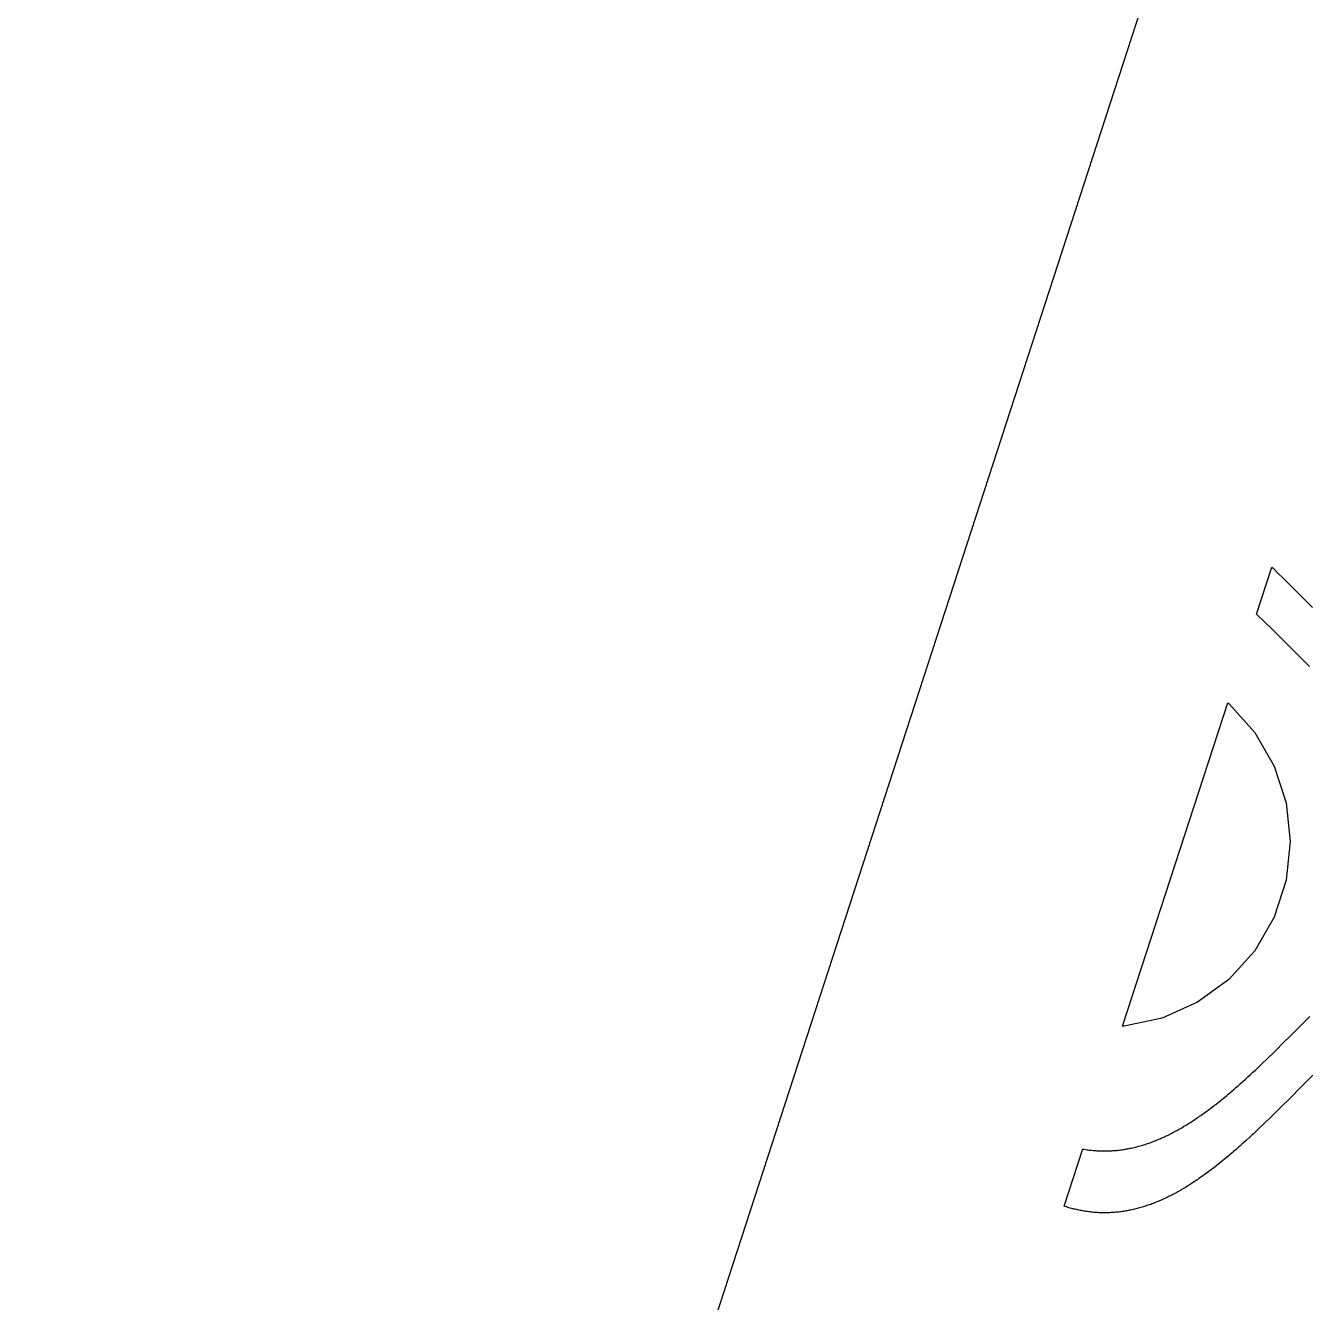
# Model space of a CAD drawing. Header units: metres. Extents: x -75 to 75, y 0 to 231.
# Drawn here: x -75 to -23.3, y 86.4 to 138 of the extents above; entities that cross this region are included whole.
import ezdxf

# ---------------------------------------------------------------- set-up
doc = ezdxf.new("R2010")
doc.units = ezdxf.units.M

msp = doc.modelspace()

# ---------------------------------------------------------------- linework, layer by layer
for p, q in [((0, 230.826), (-75, 0)), ((-25.2813, 114.186), (-24.6621, 116.091)), ((-24.6621, 116.091), (-24.6136, 116.044)), ((-24.6136, 116.044), (-24.4137, 115.848)), ((-24.4137, 115.848), (-24.2136, 115.65)), ((-24.2136, 115.65), (-24.0137, 115.451)), ((-24.0137, 115.451), (-23.4137, 114.852)), ((-23.4137, 114.852), (-23.0137, 114.453)), ((-25.1862, 114.096), (-25.2813, 114.186)), ((-25.0362, 113.953), (-25.1862, 114.096)), ((-24.8862, 113.809), (-25.0362, 113.953)), ((-24.7363, 113.664), (-24.8862, 113.809)), ((-24.5863, 113.517), (-24.7363, 113.664)), ((-24.4862, 113.419), (-24.5863, 113.517)), ((-24.3362, 113.271), (-24.4862, 113.419)), ((-24.0862, 113.023), (-24.3362, 113.271)), ((-23.9362, 112.874), (-24.0862, 113.023)), ((-23.1363, 112.075), (-23.9362, 112.874)), ((-30.6894, 97.5411), (-26.4439, 110.607)), ((-26.4439, 110.607), (-26.3974, 110.574)), ((-26.3974, 110.574), (-25.3483, 109.408)), ((-25.3483, 109.408), (-24.5643, 108.05)), ((-24.5643, 108.05), (-24.0798, 106.559)), ((-24.0798, 106.559), (-23.9159, 105)), ((-23.9159, 105), (-24.0798, 103.441)), ((-24.0798, 103.441), (-24.5643, 101.95)), ((-24.5643, 101.95), (-25.3483, 100.592)), ((-25.3483, 100.592), (-26.3974, 99.4264)), ((-26.3974, 99.4264), (-27.6659, 98.5049)), ((-27.6659, 98.5049), (-29.0983, 97.8671)), ((-29.0983, 97.8671), (-30.6319, 97.5411)), ((-23.8783, 97.1838), (-23.1283, 97.933)), ((-30.6319, 97.5411), (-30.6894, 97.5411)), ((-24.2282, 96.8356), (-23.8783, 97.1838)), ((-24.4782, 96.5887), (-24.2282, 96.8356)), ((-25.0282, 96.0545), (-24.8782, 96.1987)), ((-24.8782, 96.1987), (-24.7782, 96.2955)), ((-24.7782, 96.2955), (-24.6282, 96.4417)), ((-24.6282, 96.4417), (-24.4782, 96.5887)), ((-25.5283, 95.5839), (-25.4282, 95.6767)), ((-25.4282, 95.6767), (-25.3282, 95.7701)), ((-25.3282, 95.7701), (-25.1782, 95.9116)), ((-25.1782, 95.9116), (-25.0282, 96.0545)), ((-26.1282, 95.0448), (-26.0282, 95.1324)), ((-26.0282, 95.1324), (-25.9283, 95.2209)), ((-25.9283, 95.2209), (-25.8282, 95.3104)), ((-25.8282, 95.3104), (-25.7282, 95.4007)), ((-25.7282, 95.4007), (-25.6283, 95.4919)), ((-25.6283, 95.4919), (-25.5283, 95.5839)), ((-23.4057, 95.1562), (-24.0057, 94.5567)), ((-23.0057, 95.555), (-23.4057, 95.1562)), ((-26.6782, 94.5815), (-26.5782, 94.6632)), ((-26.5782, 94.6632), (-26.4783, 94.7462)), ((-26.4783, 94.7462), (-26.4282, 94.7881)), ((-26.4282, 94.7881), (-26.3783, 94.8302)), ((-26.3783, 94.8302), (-26.2782, 94.9152)), ((-26.2782, 94.9152), (-26.1783, 95.0014)), ((-26.1783, 95.0014), (-26.1282, 95.0448)), ((-27.3782, 94.0435), (-27.2782, 94.1164)), ((-27.2782, 94.1164), (-27.2282, 94.1534)), ((-27.2282, 94.1534), (-27.1282, 94.2284)), ((-27.1282, 94.2284), (-27.0782, 94.2664)), ((-27.0782, 94.2664), (-26.9782, 94.3433)), ((-26.9782, 94.3433), (-26.9283, 94.3822)), ((-26.9283, 94.3822), (-26.8282, 94.461)), ((-26.8282, 94.461), (-26.7282, 94.541)), ((-26.7282, 94.541), (-26.6782, 94.5815)), ((-24.4057, 94.1602), (-24.6056, 93.9637)), ((-24.2056, 94.3579), (-24.4057, 94.1602)), ((-24.0057, 94.5567), (-24.2056, 94.3579)), ((-28.1283, 93.5424), (-28.0782, 93.5732)), ((-28.0782, 93.5732), (-28.0283, 93.6043)), ((-28.0283, 93.6043), (-27.9782, 93.6359)), ((-27.9782, 93.6359), (-27.9282, 93.6678)), ((-27.9282, 93.6678), (-27.8282, 93.7328)), ((-27.8282, 93.7328), (-27.7782, 93.7658)), ((-27.7782, 93.7658), (-27.6782, 93.8331)), ((-27.6782, 93.8331), (-27.6283, 93.8673)), ((-27.6283, 93.8673), (-27.5783, 93.9017)), ((-27.5783, 93.9017), (-27.5282, 93.9367)), ((-27.5282, 93.9367), (-27.4783, 93.9719)), ((-27.4783, 93.9719), (-27.3782, 94.0435)), ((-25.0056, 93.5761), (-25.1556, 93.433)), ((-24.9056, 93.6723), (-25.0056, 93.5761)), ((-24.7556, 93.8174), (-24.9056, 93.6723)), ((-24.6056, 93.9637), (-24.7556, 93.8174)), ((-29.0782, 93.0365), (-29.0282, 93.0593)), ((-29.0282, 93.0593), (-28.9783, 93.0825)), ((-28.9783, 93.0825), (-28.9282, 93.1061)), ((-28.9282, 93.1061), (-28.8783, 93.1302)), ((-28.8783, 93.1302), (-28.8283, 93.1547)), ((-28.8283, 93.1547), (-28.7782, 93.1797)), ((-28.7782, 93.1797), (-28.7283, 93.205)), ((-28.7283, 93.205), (-28.6783, 93.2309)), ((-28.6783, 93.2309), (-28.6282, 93.2571)), ((-28.6282, 93.2571), (-28.5783, 93.2838)), ((-28.5783, 93.2838), (-28.5282, 93.3109)), ((-28.5282, 93.3109), (-28.4782, 93.3384)), ((-28.4782, 93.3384), (-28.4283, 93.3663)), ((-28.4283, 93.3663), (-28.3782, 93.3946)), ((-28.3782, 93.3946), (-28.3282, 93.4234)), ((-28.3282, 93.4234), (-28.2783, 93.4525)), ((-28.2783, 93.4525), (-28.2282, 93.4821)), ((-28.2282, 93.4821), (-28.1783, 93.512)), ((-28.1783, 93.512), (-28.1283, 93.5424)), ((-25.5556, 93.0585), (-25.7056, 92.9212)), ((-25.4556, 93.1511), (-25.5556, 93.0585)), ((-25.4057, 93.1976), (-25.4556, 93.1511)), ((-25.3056, 93.2913), (-25.4057, 93.1976)), ((-25.1556, 93.433), (-25.3056, 93.2913)), ((-33.0533, 90.2658), (-32.3019, 92.5784)), ((-32.3019, 92.5784), (-32.2782, 92.5742)), ((-32.2782, 92.5742), (-32.2282, 92.5658)), ((-32.2282, 92.5658), (-32.1783, 92.558)), ((-32.1783, 92.558), (-32.1282, 92.5507)), ((-32.1282, 92.5507), (-32.0782, 92.5438)), ((-32.0782, 92.5438), (-32.0283, 92.5374)), ((-32.0283, 92.5374), (-31.9782, 92.5316)), ((-31.9782, 92.5316), (-31.9283, 92.5262)), ((-30.8782, 92.5288), (-30.8282, 92.5345)), ((-30.8282, 92.5345), (-30.7783, 92.5406)), ((-30.7783, 92.5406), (-30.7282, 92.5471)), ((-30.7282, 92.5471), (-30.6783, 92.5542)), ((-30.6783, 92.5542), (-30.6283, 92.5619)), ((-30.6283, 92.5619), (-30.5782, 92.57)), ((-30.5782, 92.57), (-30.5283, 92.5785)), ((-30.5283, 92.5785), (-30.4782, 92.5876)), ((-30.4782, 92.5876), (-30.4282, 92.5972)), ((-30.4282, 92.5972), (-30.3783, 92.6073)), ((-30.3783, 92.6073), (-30.3282, 92.6178)), ((-30.3282, 92.6178), (-30.2782, 92.6288)), ((-30.2782, 92.6288), (-30.2283, 92.6403)), ((-30.2283, 92.6403), (-30.1782, 92.6524)), ((-30.1782, 92.6524), (-30.1283, 92.6649)), ((-30.1283, 92.6649), (-30.0783, 92.6778)), ((-30.0783, 92.6778), (-30.0282, 92.6913)), ((-30.0282, 92.6913), (-29.9783, 92.7052)), ((-29.9783, 92.7052), (-29.9283, 92.7197)), ((-29.9283, 92.7197), (-29.8782, 92.7345)), ((-29.8782, 92.7345), (-29.8283, 92.7499)), ((-29.8283, 92.7499), (-29.7782, 92.7657)), ((-29.7782, 92.7657), (-29.7282, 92.7821)), ((-29.7282, 92.7821), (-29.6783, 92.7988)), ((-29.6783, 92.7988), (-29.6282, 92.8161)), ((-29.6282, 92.8161), (-29.5782, 92.8339)), ((-29.5782, 92.8339), (-29.5283, 92.852)), ((-29.5283, 92.852), (-29.4782, 92.8707)), ((-29.4782, 92.8707), (-29.4283, 92.8899)), ((-29.4283, 92.8899), (-29.3783, 92.9094)), ((-29.3783, 92.9094), (-29.3282, 92.9295)), ((-29.3282, 92.9295), (-29.2783, 92.95)), ((-29.2783, 92.95), (-29.2282, 92.971)), ((-29.2282, 92.971), (-29.1782, 92.9923)), ((-29.1782, 92.9923), (-29.1283, 93.0142)), ((-29.1283, 93.0142), (-29.0782, 93.0365)), ((-26.1057, 92.5645), (-26.2057, 92.4776)), ((-26.0056, 92.6523), (-26.1057, 92.5645)), ((-25.9557, 92.6965), (-26.0056, 92.6523)), ((-25.8556, 92.7858), (-25.9557, 92.6965)), ((-25.8057, 92.8307), (-25.8556, 92.7858)), ((-25.7056, 92.9212), (-25.8057, 92.8307)), ((-31.9283, 92.5262), (-31.8783, 92.5214)), ((-31.8783, 92.5214), (-31.8282, 92.5169)), ((-31.8282, 92.5169), (-31.7783, 92.5131)), ((-31.7783, 92.5131), (-31.7282, 92.5097)), ((-31.7282, 92.5097), (-31.6782, 92.5069)), ((-31.6782, 92.5069), (-31.6283, 92.5045)), ((-31.6283, 92.5045), (-31.5782, 92.5026)), ((-31.5782, 92.5026), (-31.5282, 92.5012)), ((-31.5282, 92.5012), (-31.4783, 92.5004)), ((-31.4783, 92.5004), (-31.4282, 92.5)), ((-31.4282, 92.5), (-31.3783, 92.5001)), ((-31.3783, 92.5001), (-31.3283, 92.5008)), ((-31.3283, 92.5008), (-31.2782, 92.5018)), ((-31.2782, 92.5018), (-31.2283, 92.5035)), ((-31.2283, 92.5035), (-31.1783, 92.5056)), ((-31.1783, 92.5056), (-31.1282, 92.5082)), ((-31.1282, 92.5082), (-31.0783, 92.5114)), ((-31.0783, 92.5114), (-31.0282, 92.515)), ((-31.0282, 92.515), (-30.9782, 92.5191)), ((-30.9782, 92.5191), (-30.9283, 92.5237)), ((-30.9283, 92.5237), (-30.8782, 92.5288)), ((-26.7056, 92.0592), (-26.8056, 91.979)), ((-26.6557, 92.0998), (-26.7056, 92.0592)), ((-26.5556, 92.1819), (-26.6557, 92.0998)), ((-26.5057, 92.2233), (-26.5556, 92.1819)), ((-26.4056, 92.3071), (-26.5057, 92.2233)), ((-26.3557, 92.3493), (-26.4056, 92.3071)), ((-26.2556, 92.4346), (-26.3557, 92.3493)), ((-26.2057, 92.4776), (-26.2556, 92.4346)), ((-27.4056, 91.5237), (-27.4557, 91.488)), ((-27.3557, 91.5598), (-27.4056, 91.5237)), ((-27.2556, 91.6331), (-27.3557, 91.5598)), ((-27.2057, 91.6702), (-27.2556, 91.6331)), ((-27.1557, 91.7077), (-27.2057, 91.6702)), ((-27.1056, 91.7455), (-27.1557, 91.7077)), ((-27.0557, 91.7836), (-27.1056, 91.7455)), ((-26.9556, 91.8608), (-27.0557, 91.7836)), ((-26.9057, 91.8999), (-26.9556, 91.8608)), ((-26.8056, 91.979), (-26.9057, 91.8999)), ((-28.2056, 90.9956), (-28.2557, 90.9658)), ((-28.1557, 91.0257), (-28.2056, 90.9956)), ((-28.1057, 91.0563), (-28.1557, 91.0257)), ((-28.0556, 91.0872), (-28.1057, 91.0563)), ((-28.0057, 91.1185), (-28.0556, 91.0872)), ((-27.9556, 91.1502), (-28.0057, 91.1185)), ((-27.9057, 91.1823), (-27.9556, 91.1502)), ((-27.8056, 91.2476), (-27.9057, 91.1823)), ((-27.7557, 91.2809), (-27.8056, 91.2476)), ((-27.7057, 91.3145), (-27.7557, 91.2809)), ((-27.6556, 91.3485), (-27.7057, 91.3145)), ((-27.6057, 91.3828), (-27.6556, 91.3485)), ((-27.5056, 91.4526), (-27.6057, 91.3828)), ((-27.4557, 91.488), (-27.5056, 91.4526)), ((-29.2056, 90.4806), (-29.2557, 90.4594)), ((-29.1557, 90.5022), (-29.2056, 90.4806)), ((-29.1057, 90.5242), (-29.1557, 90.5022)), ((-29.0556, 90.5467), (-29.1057, 90.5242)), ((-29.0057, 90.5697), (-29.0556, 90.5467)), ((-28.9557, 90.5931), (-29.0057, 90.5697)), ((-28.9056, 90.6169), (-28.9557, 90.5931)), ((-28.8557, 90.6413), (-28.9056, 90.6169)), ((-28.8057, 90.666), (-28.8557, 90.6413)), ((-28.7556, 90.6911), (-28.8057, 90.666)), ((-28.7057, 90.7166), (-28.7556, 90.6911)), ((-28.6556, 90.7426), (-28.7057, 90.7166)), ((-28.6057, 90.7691), (-28.6556, 90.7426)), ((-28.5557, 90.796), (-28.6057, 90.7691)), ((-28.5056, 90.8232), (-28.5557, 90.796)), ((-28.4557, 90.8509), (-28.5056, 90.8232)), ((-28.4057, 90.8791), (-28.4557, 90.8509)), ((-28.3556, 90.9076), (-28.4057, 90.8791)), ((-28.3057, 90.9365), (-28.3556, 90.9076)), ((-28.2557, 90.9658), (-28.3057, 90.9365)), ((-33.0057, 90.2506), (-33.0533, 90.2658)), ((-32.9556, 90.2352), (-33.0057, 90.2506)), ((-32.9057, 90.2203), (-32.9556, 90.2352)), ((-32.8557, 90.2058), (-32.9057, 90.2203)), ((-32.8056, 90.1919), (-32.8557, 90.2058)), ((-32.7557, 90.1784), (-32.8056, 90.1919)), ((-32.7057, 90.1654), (-32.7557, 90.1784)), ((-32.6556, 90.1529), (-32.7057, 90.1654)), ((-32.6057, 90.1408), (-32.6556, 90.1529)), ((-32.5557, 90.1293), (-32.6057, 90.1408)), ((-32.5056, 90.1183), (-32.5557, 90.1293)), ((-32.4557, 90.1077), (-32.5056, 90.1183)), ((-32.4056, 90.0976), (-32.4557, 90.1077)), ((-32.3557, 90.088), (-32.4056, 90.0976)), ((-32.3057, 90.079), (-32.3557, 90.088)), ((-32.2556, 90.0703), (-32.3057, 90.079)), ((-32.2057, 90.0622), (-32.2556, 90.0703)), ((-32.1557, 90.0546), (-32.2057, 90.0622)), ((-32.1056, 90.0475), (-32.1557, 90.0546)), ((-32.0557, 90.0408), (-32.1056, 90.0475)), ((-32.0057, 90.0347), (-32.0557, 90.0408)), ((-31.9556, 90.0291), (-32.0057, 90.0347)), ((-31.9057, 90.024), (-31.9556, 90.0291)), ((-31.8557, 90.0193), (-31.9057, 90.024)), ((-31.8056, 90.0152), (-31.8557, 90.0193)), ((-31.7557, 90.0115), (-31.8056, 90.0152)), ((-31.7056, 90.0084), (-31.7557, 90.0115)), ((-31.6557, 90.0057), (-31.7056, 90.0084)), ((-31.6057, 90.0036), (-31.6557, 90.0057)), ((-31.5556, 90.0019), (-31.6057, 90.0036)), ((-31.5057, 90.0008), (-31.5556, 90.0019)), ((-31.4557, 90.0002), (-31.5057, 90.0008)), ((-31.4056, 90), (-31.4557, 90.0002)), ((-31.3557, 90.0003), (-31.4056, 90)), ((-31.3057, 90.0011), (-31.3557, 90.0003)), ((-31.2556, 90.0025), (-31.3057, 90.0011)), ((-31.2057, 90.0043), (-31.2556, 90.0025)), ((-31.1556, 90.0067), (-31.2057, 90.0043)), ((-31.1057, 90.0096), (-31.1556, 90.0067)), ((-31.0557, 90.0129), (-31.1057, 90.0096)), ((-31.0056, 90.0168), (-31.0557, 90.0129)), ((-30.9557, 90.0211), (-31.0056, 90.0168)), ((-30.9057, 90.0259), (-30.9557, 90.0211)), ((-30.8556, 90.0313), (-30.9057, 90.0259)), ((-30.8057, 90.0372), (-30.8556, 90.0313)), ((-30.7557, 90.0435), (-30.8057, 90.0372)), ((-30.7056, 90.0503), (-30.7557, 90.0435)), ((-30.6557, 90.0576), (-30.7056, 90.0503)), ((-30.6057, 90.0655), (-30.6557, 90.0576)), ((-30.5556, 90.0738), (-30.6057, 90.0655)), ((-30.5057, 90.0826), (-30.5556, 90.0738)), ((-30.4556, 90.0919), (-30.5057, 90.0826)), ((-30.4057, 90.1017), (-30.4556, 90.0919)), ((-30.3557, 90.1119), (-30.4057, 90.1017)), ((-30.3056, 90.1227), (-30.3557, 90.1119)), ((-30.2557, 90.134), (-30.3056, 90.1227)), ((-30.2057, 90.1457), (-30.2557, 90.134)), ((-30.1556, 90.1579), (-30.2057, 90.1457)), ((-30.1057, 90.1707), (-30.1556, 90.1579)), ((-30.0557, 90.1839), (-30.1057, 90.1707)), ((-30.0056, 90.1975), (-30.0557, 90.1839)), ((-29.9557, 90.2116), (-30.0056, 90.1975)), ((-29.9056, 90.2263), (-29.9557, 90.2116)), ((-29.8557, 90.2414), (-29.9056, 90.2263)), ((-29.8057, 90.257), (-29.8557, 90.2414)), ((-29.7556, 90.2731), (-29.8057, 90.257)), ((-29.7057, 90.2896), (-29.7556, 90.2731)), ((-29.6557, 90.3066), (-29.7057, 90.2896)), ((-29.6056, 90.3241), (-29.6557, 90.3066)), ((-29.5557, 90.342), (-29.6056, 90.3241)), ((-29.5057, 90.3604), (-29.5557, 90.342)), ((-29.4556, 90.3793), (-29.5057, 90.3604)), ((-29.4057, 90.3986), (-29.4556, 90.3793)), ((-29.3557, 90.4184), (-29.4057, 90.3986)), ((-29.3056, 90.4387), (-29.3557, 90.4184)), ((-29.2557, 90.4594), (-29.3056, 90.4387))]:
    msp.add_line(p, q)

doc.saveas('drawing.dxf')
